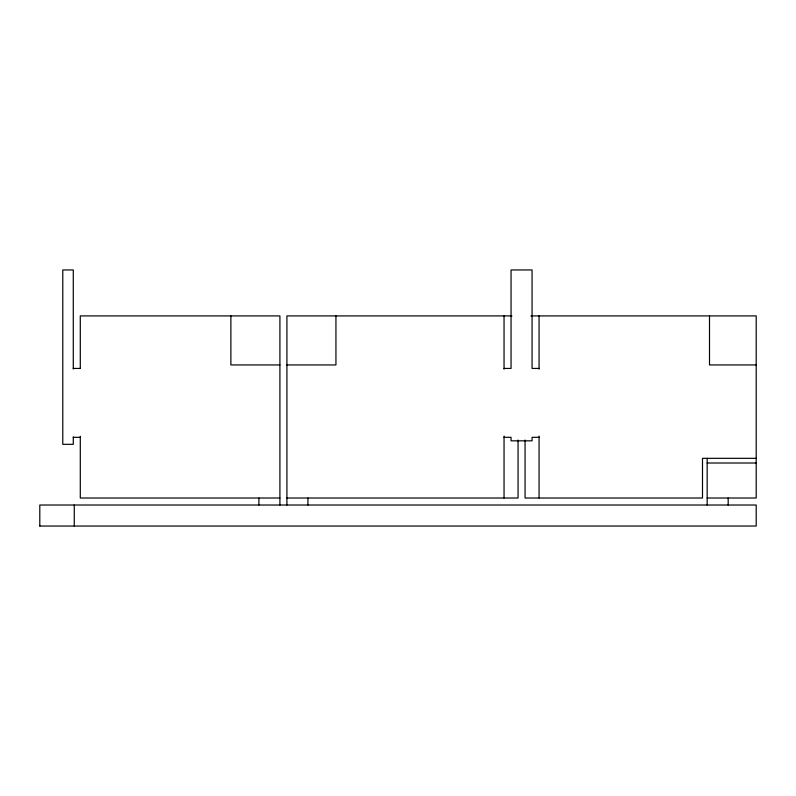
<?xml version="1.0" encoding="UTF-8"?>
<svg xmlns="http://www.w3.org/2000/svg" width="796" height="796" viewBox="0 0 796 796"><rect width="100%" height="100%" fill="white"/><g stroke="black" fill="none" stroke-linecap="round" stroke-linejoin="round"><path stroke-width="1.19" d="M511.928 315.913L286.918 315.913L286.918 505.022M530.892 315.913L756.2 315.913L756.2 498.017L707.166 498.017M279.913 364.946L230.88 364.946L230.88 315.913M286.918 364.946L335.942 364.946L335.942 315.913M756.2 364.946L709.505 364.946L709.505 315.913M73.282 368.439L80.287 368.439M504.047 368.439L511.052 368.439L511.052 269.953L532.066 269.953L532.066 368.439L539.071 368.439M73.282 437.322L80.287 437.322M504.047 437.322L511.052 437.322L511.052 440.825L532.066 440.825L532.066 437.322L539.071 437.322M756.2 458.327L702.5 458.327L702.5 498.017L525.062 498.017L525.062 440.029M707.166 463.003L756.2 463.003M279.913 498.017L80.287 498.017L80.287 436.327M286.918 498.017L518.057 498.017L518.057 440.029M39.8 526.047L756.2 526.037L756.2 505.022L39.8 505.022L39.8 526.037M728.181 498.017L728.181 505.022M707.166 458.327L707.166 505.022M539.071 315.913L539.071 369.185M539.071 436.079L539.071 498.017M504.047 315.913L504.047 369.185M504.047 436.079L504.047 498.017M307.933 498.017L307.933 505.022M279.913 505.022L279.913 315.913L80.287 315.913L80.287 368.468M258.899 498.017L258.899 505.022M74.267 505.022L74.267 526.037M73.282 369.006L73.282 269.953L62.785 269.953L62.785 444.327L73.282 444.327L73.282 436.914"/></g></svg>
